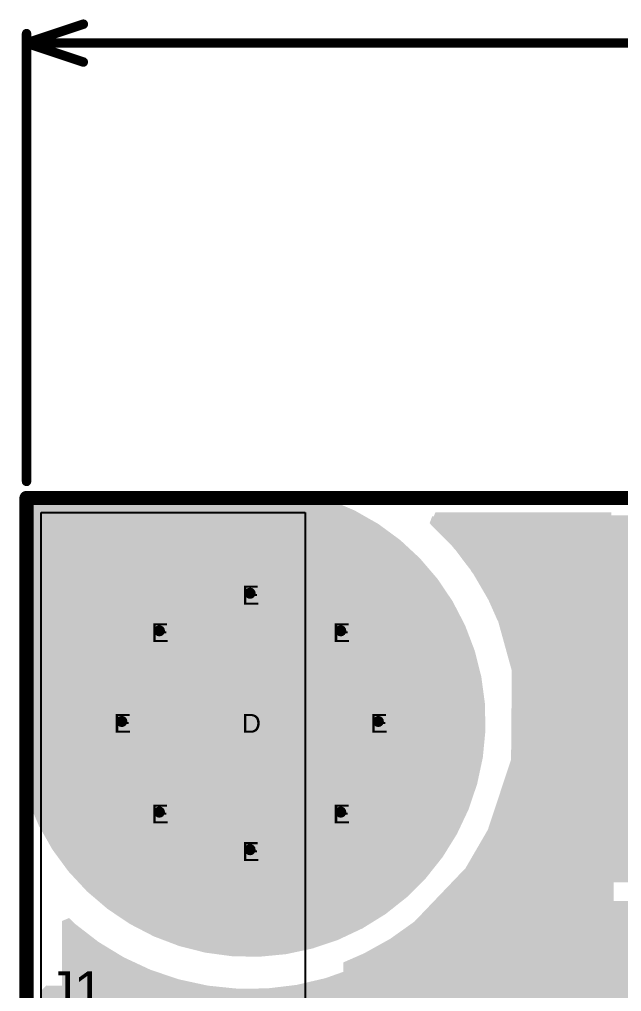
# Model space of a CAD drawing. Header units: inches. Extents: x 68 to 568, y 3 to 460.
# Drawn here: x 68.43 to 84.59, y 315.43 to 341.53 of the extents above; entities that cross this region are included whole.
import ezdxf

# ---------------------------------------------------------------- set-up
doc = ezdxf.new("R2010")
doc.units = ezdxf.units.IN
for name, color, linetype in [('Board Outline', 216, 'Continuous'), ('Bottom Layer', 5, 'Continuous'), ('Bottom Solder', 6, 'Continuous'), ('Dimension', 6, 'Continuous'), ('Drill Drawing', 1, 'Continuous'), ('Layer 1', 16, 'Continuous'), ('Layer 2', 76, 'Continuous'), ('Mechanical 13', 56, 'Continuous'), ('Multi-Layer', 9, 'Continuous'), ('Pad Holes', 156, 'Continuous'), ('Top Layer', 1, 'Continuous'), ('Top Overlay', 2, 'Continuous'), ('Top Solder', 216, 'Continuous'), ('Via Holes', 16, 'Continuous')]:
    doc.layers.add(name, color=color, linetype=linetype)
doc.styles.add('Arial', font='', dxfattribs={"height": 0.2})
doc.styles.get('Arial').set_extended_font_data('Arial')

# ---------------------------------------------------------------- blocks, each defined once
blk = doc.blocks.new('EEU_FR1V681B_590')
at = {"layer": 'Bottom Layer'}
blk.add_hatch(color=5, dxfattribs=at).paths.add_polyline_path([(-3.10000015, 0.6000000699999999), (-1.90000001, 0.6000000699999999), (-1.90000001, -0.6000000699999999), (-3.10000015, -0.6000000699999999)])
h = blk.add_hatch(color=5, dxfattribs=at)
edge = h.paths.add_edge_path()
edge.add_arc((2.50000008, 0), 0.5999987999999999, 0, 360)
at = {"layer": 'Bottom Solder'}
blk.add_hatch(color=6, dxfattribs=at).paths.add_polyline_path([(-3.20160015, 0.7016000699999999), (-1.79840001, 0.7016000699999999), (-1.79840001, -0.7016000699999999), (-3.20160015, -0.7016000699999999)])
h = blk.add_hatch(color=6, dxfattribs=at)
edge = h.paths.add_edge_path()
edge.add_arc((2.50000008, 0), 0.7015988, 0, 360)
at = {"layer": 'Layer 1'}
blk.add_hatch(color=16, dxfattribs=at).paths.add_polyline_path([(-3.10000015, 0.6000000699999999), (-1.90000001, 0.6000000699999999), (-1.90000001, -0.6000000699999999), (-3.10000015, -0.6000000699999999)])
h = blk.add_hatch(color=16, dxfattribs=at)
edge = h.paths.add_edge_path()
edge.add_arc((2.50000008, 0), 0.5999987999999999, 0, 360)
at = {"layer": 'Layer 2'}
blk.add_hatch(color=76, dxfattribs=at).paths.add_polyline_path([(-3.10000015, 0.6000000699999999), (-1.90000001, 0.6000000699999999), (-1.90000001, -0.6000000699999999), (-3.10000015, -0.6000000699999999)])
h = blk.add_hatch(color=76, dxfattribs=at)
edge = h.paths.add_edge_path()
edge.add_arc((2.50000008, 0), 0.5999987999999999, 0, 360)
at = {"layer": 'Multi-Layer'}
blk.add_hatch(color=9, dxfattribs=at).paths.add_polyline_path([(-3.10000015, 0.6000000699999999), (-1.90000001, 0.6000000699999999), (-1.90000001, -0.6000000699999999), (-3.10000015, -0.6000000699999999)])
h = blk.add_hatch(color=9, dxfattribs=at)
edge = h.paths.add_edge_path()
edge.add_arc((2.50000008, 0), 0.5999987999999999, 0, 360)
at = {"layer": 'Pad Holes'}
h = blk.add_hatch(color=7, dxfattribs=at)
edge = h.paths.add_edge_path()
edge.add_arc((-2.50000008, 0), 0.4250004199999999, 0, 360)
h = blk.add_hatch(color=7, dxfattribs=at)
edge = h.paths.add_edge_path()
edge.add_arc((2.50000008, 0), 0.4250004199999999, 0, 360)
at = {"layer": 'Top Layer'}
blk.add_hatch(color=1, dxfattribs=at).paths.add_polyline_path([(-3.10000015, 0.6000000699999999), (-1.90000001, 0.6000000699999999), (-1.90000001, -0.6000000699999999), (-3.10000015, -0.6000000699999999)])
h = blk.add_hatch(color=1, dxfattribs=at)
edge = h.paths.add_edge_path()
edge.add_arc((2.50000008, 0), 0.5999987999999999, 0, 360)
at = {"layer": 'Top Overlay'}
blk.add_hatch(color=2, dxfattribs=at).paths.add_polyline_path([(3.45841066, 3.60832654), (3.45841066, -3.65871252), (4.3051857, -2.54271018), (4.816330219999999, -1.46754596), (5.0334799, -0.25382982), (4.800125019999999, 1.51530812), (4.33877212, 2.54246888), (3.6570793, 3.4096579)])
at = {"layer": 'Top Solder'}
blk.add_hatch(color=216, dxfattribs=at).paths.add_polyline_path([(-3.20160015, 0.7016000699999999), (-1.79840001, 0.7016000699999999), (-1.79840001, -0.7016000699999999), (-3.20160015, -0.7016000699999999)])
h = blk.add_hatch(color=216, dxfattribs=at)
edge = h.paths.add_edge_path()
edge.add_arc((2.50000008, 0), 0.7015988, 0, 360)
at = {"layer": 'Mechanical 13'}
for points in [[(5.00000016, 0, 0.127, 0.127, 1), (-5.00000016, 0, 0.127, 0.127, 1)], [(-5.03175016, 0, 0.0635, 0.0635, 1), (-4.96825016, 0, 0.0635, 0.0635, 1)], [(4.96825016, 0, 0.0635, 0.0635, 1), (5.03175016, 0, 0.0635, 0.0635, 1)]]:
    blk.add_lwpolyline(points, format="xyseb", close=True, dxfattribs=at)
at = {"layer": 'Top Overlay'}
for points in [[(5.00000016, 0, 0.127, 0.127, 1), (-5.00000016, 0, 0.127, 0.127, 1)], [(-2.55642872, 1.89583568, 0.0635, 0.0635, 1), (-2.49292872, 1.89583568, 0.0635, 0.0635, 1)], [(-3.07712872, 1.37513568, 0.0635, 0.0635, 1), (-3.01362872, 1.37513568, 0.0635, 0.0635, 1)], [(-2.03572872, 1.37513568, 0.0635, 0.0635, 1), (-1.97222872, 1.37513568, 0.0635, 0.0635, 1)], [(-2.55642872, 0.85443568, 0.0635, 0.0635, 1), (-2.49292872, 0.85443568, 0.0635, 0.0635, 1)], [(-5.03175016, 0, 0.0635, 0.0635, 1), (-4.96825016, 0, 0.0635, 0.0635, 1)], [(4.96825016, 0, 0.0635, 0.0635, 1), (5.03175016, 0, 0.0635, 0.0635, 1)]]:
    blk.add_lwpolyline(points, format="xyseb", close=True, dxfattribs=at)
for points in [[(-2.52467872, 1.89583568, 0.127, 0.127, 0), (-2.52467872, 0.85443568, 0.127, 0.127, 0)], [(-3.04537872, 1.37513568, 0.127, 0.127, 0), (-2.00397872, 1.37513568, 0.127, 0.127, 0)]]:
    blk.add_lwpolyline(points, format="xyseb", dxfattribs=at)

msp = doc.modelspace()

# ---------------------------------------------------------------- hatches: boundary and pattern name
at = {"layer": 'Bottom Layer'}
h = msp.add_hatch(color=5, dxfattribs=at)
edge = h.paths.add_edge_path()
edge.add_arc((74.61663834043182, 322.6822631125636), 6.259645344089513, -163.46792015576602, 73.46356294921299, ccw=False)
edge.add_line((68.61576319999999, 320.90106762), (68.61663442, 320.90193884))
edge.add_line((68.61663442, 320.90193884), (68.61663442, 328.68226364))
edge.add_line((68.61663442, 328.68226364), (68.61737355999999, 328.68300278))
edge.add_line((68.61737355999999, 328.68300278), (76.39829017999999, 328.68300278))
h = msp.add_hatch(color=5, dxfattribs=at)
edge = h.paths.add_edge_path()
edge.add_arc((74.61663766, 322.68226294), 4.359998899999999, 0, 360)
h = msp.add_hatch(color=5, dxfattribs=at)
edge = h.paths.add_edge_path()
edge.add_arc((74.61663766, 326.12424996), 0.2999994, 0, 360)
h = msp.add_hatch(color=5, dxfattribs=at)
edge = h.paths.add_edge_path()
edge.add_arc((72.18278425999999, 325.11611634), 0.2999994, 0, 360)
h = msp.add_hatch(color=5, dxfattribs=at)
edge = h.paths.add_edge_path()
edge.add_arc((77.05049105999998, 325.11611634), 0.2999994, 0, 360)
h = msp.add_hatch(color=5, dxfattribs=at)
edge = h.paths.add_edge_path()
edge.add_arc((71.17465064, 322.68226294), 0.2999994, 0, 360)
h = msp.add_hatch(color=5, dxfattribs=at)
edge = h.paths.add_edge_path()
edge.add_arc((78.05862468, 322.68226294), 0.2999994, 0, 360)
h = msp.add_hatch(color=5, dxfattribs=at)
edge = h.paths.add_edge_path()
edge.add_arc((72.18278425999999, 320.24840954), 0.2999994, 0, 360)
h = msp.add_hatch(color=5, dxfattribs=at)
edge = h.paths.add_edge_path()
edge.add_arc((77.05049105999998, 320.24840954), 0.2999994, 0, 360)
h = msp.add_hatch(color=5, dxfattribs=at)
edge = h.paths.add_edge_path()
edge.add_arc((74.61663766, 319.24027592), 0.2999994, 0, 360)
msp.add_hatch(color=5, dxfattribs=at).paths.add_polyline_path([(69.5706, 308.5592), (85.0392, 308.5592), (85.0392, 315.5077814799999), (69.5706, 315.5077814799999)])
at = {"layer": 'Bottom Solder'}
msp.add_hatch(color=6, dxfattribs=at).paths.add_polyline_path([(68.61739896, 328.7342498199999), (76.39828763999999, 328.73424728), (76.40064222, 328.73401614), (76.4030095, 328.73402884), (76.40563585999999, 328.73352338), (76.40828508, 328.7332617599999), (76.41053552, 328.7325785), (76.41287231999999, 328.73212892), (76.75790083999999, 328.62968818), (76.76061863999999, 328.62858074), (76.7634355, 328.62769428), (77.42545347999999, 328.3450735599999), (77.42803412, 328.34365624), (77.43072144, 328.34245736), (78.05598561999999, 327.98582358), (78.05840116, 327.98411162), (78.06092084, 327.9826181), (78.64119146, 327.55666772), (78.64338093999999, 327.5547017599999), (78.64572536, 327.55292122), (79.17334939999999, 327.06327272), (79.17529757999999, 327.06107054), (79.17742609999999, 327.05902838), (79.64545157999999, 326.51213082), (79.64713305999999, 326.50972544), (79.6490152, 326.5074496), (80.05126992, 325.91051658), (80.0526593, 325.90794356), (80.05427474, 325.9054569), (80.38546534, 325.26634972), (80.386555, 325.26361668), (80.38786818, 325.26098016), (80.64362586, 324.588124), (80.64439548, 324.58528428), (80.64539624, 324.58251568), (80.82234788, 323.88478022), (80.82278984, 323.88186176), (80.82346294, 323.87900426), (80.91927682, 323.1655868399999), (80.91938096, 323.16264298), (80.91972386, 323.15972198), (80.9331376, 322.44002314), (80.93290646, 322.4371097599999), (80.93291153999999, 322.43414304), (80.86374987999999, 321.71765476), (80.86317838, 321.7147566199999), (80.86284818, 321.71183816), (80.71202043999999, 321.0079939999999), (80.71112636, 321.00519746), (80.71046088, 321.00232218), (80.47995842, 320.32040584), (80.47874175999999, 320.31771344), (80.47775623999999, 320.3149499199999), (80.17061181999999, 319.66394538), (80.16910052, 319.66142062), (80.16780003999999, 319.65877648), (79.7880675, 319.04726386), (79.78627172, 319.04491944), (79.78468167999999, 319.0424531), (79.33735974, 318.4784969), (79.33531504, 318.47638362), (79.33344559999999, 318.47410524), (78.82443722, 317.96513242), (78.82216392, 317.96326806), (78.82004556, 317.96121828), (78.2560538, 317.51394206), (78.25357729999999, 317.51234694), (78.2512405, 317.51055624), (77.63969994, 317.13086688), (77.63707357999999, 317.12957402), (77.63453358, 317.1280551), (76.98350617999999, 316.82096148), (76.98071472, 316.8199658), (76.97804771999999, 316.81876184), (76.29611106, 316.58831018), (76.29323577999999, 316.5876447), (76.29043924, 316.58675062), (75.58658492, 316.43597368), (75.58365122, 316.43564094), (75.58077086, 316.4350745199999), (74.86427496, 316.36596874), (74.86132094, 316.36597636), (74.8583974, 316.36574268), (74.13869856, 316.37920976), (74.13577756, 316.37955266), (74.13283369999999, 316.3796568), (73.4194239, 316.47552656), (73.4165537, 316.47620474), (73.41364793999999, 316.47664416), (72.71592518, 316.65364914), (72.71316674, 316.65464482), (72.71031685999999, 316.65541952), (72.03748101999999, 316.91122546), (72.03485212, 316.91253356), (72.03211146, 316.9136283), (71.39303222, 317.24486716), (71.3905735, 317.24646482), (71.38797253999999, 317.24786944), (70.79106746, 317.65017496), (70.7887967, 317.65205456), (70.78638624, 317.65373858), (70.2395217, 318.1218047), (70.23747446, 318.1239383), (70.2352799, 318.1258814), (69.74566949999999, 318.65354354), (69.74388896, 318.65588796), (69.741923, 318.65807744), (69.3160158, 319.23838108), (69.31451212, 319.24091854), (69.3128154, 319.24331376), (68.95622734, 319.86860588), (68.95502084, 319.8713059), (68.95361368, 319.87387384), (68.67104122, 320.53591468), (68.67015476, 320.53873154), (68.66904731999999, 320.54144934), (68.56663452, 320.88648294), (68.56618748, 320.88880958), (68.56550168, 320.89106764), (68.56540516, 320.8920557), (68.56523752, 320.89372956), (68.5647346, 320.8963483), (68.56474730000001, 320.89869272), (68.56451362, 320.90106762), (68.56477778, 320.90373716), (68.56479302, 320.906394), (68.56527054, 320.90871556), (68.56538737999999, 320.90990936), (68.56538737999999, 328.68223824), (68.56538484, 328.68226364), (68.56637289999999, 328.69226108), (68.56928882, 328.70187498), (68.57402337999999, 328.7107345), (68.58039624, 328.71850182), (68.58112522, 328.71922826), (68.58113537999999, 328.71924096), (68.58890269999999, 328.72561382), (68.59776221999999, 328.73034838), (68.60737612, 328.73326684), (68.61737355999999, 328.73425236)])
h = msp.add_hatch(color=6, dxfattribs=at)
edge = h.paths.add_edge_path()
edge.add_arc((74.61663766, 322.68226294), 4.461598899999999, 0, 360)
h = msp.add_hatch(color=6, dxfattribs=at)
edge = h.paths.add_edge_path()
edge.add_arc((74.61663766, 326.12424996), 0.4015993999999999, 0, 360)
h = msp.add_hatch(color=6, dxfattribs=at)
edge = h.paths.add_edge_path()
edge.add_arc((72.18278425999999, 325.11611634), 0.4015993999999999, 0, 360)
h = msp.add_hatch(color=6, dxfattribs=at)
edge = h.paths.add_edge_path()
edge.add_arc((77.05049105999998, 325.11611634), 0.4015993999999999, 0, 360)
h = msp.add_hatch(color=6, dxfattribs=at)
edge = h.paths.add_edge_path()
edge.add_arc((71.17465064, 322.68226294), 0.4015993999999999, 0, 360)
h = msp.add_hatch(color=6, dxfattribs=at)
edge = h.paths.add_edge_path()
edge.add_arc((78.05862468, 322.68226294), 0.4015993999999999, 0, 360)
h = msp.add_hatch(color=6, dxfattribs=at)
edge = h.paths.add_edge_path()
edge.add_arc((72.18278425999999, 320.24840954), 0.4015993999999999, 0, 360)
h = msp.add_hatch(color=6, dxfattribs=at)
edge = h.paths.add_edge_path()
edge.add_arc((77.05049105999998, 320.24840954), 0.4015993999999999, 0, 360)
h = msp.add_hatch(color=6, dxfattribs=at)
edge = h.paths.add_edge_path()
edge.add_arc((74.61663766, 319.24027592), 0.4015993999999999, 0, 360)
at = {"layer": 'Layer 1'}
msp.add_hatch(color=16, dxfattribs=at).paths.add_polyline_path([(84.31116234, 252.37373706), (77.12296233999999, 252.37373706), (77.12296233999999, 316.21468888), (77.68402294, 316.4609240999999), (78.37929713999999, 316.8479947), (79.02740354, 317.3097159), (80.399636, 318.74482606), (80.99923856, 319.77716588), (81.62175445999999, 321.66264598), (81.64092129999999, 324.04370548), (81.21715277999999, 325.57776388), (80.46593508, 326.98082432), (79.9784786, 327.6113539199999), (79.50593192, 328.09054778), (79.5908492, 328.29354712), (84.31116234, 328.29354712)])
h = msp.add_hatch(color=16, dxfattribs=at)
edge = h.paths.add_edge_path()
edge.add_arc((74.61663766, 322.68226294), 4.359998899999999, 0, 360)
h = msp.add_hatch(color=16, dxfattribs=at)
edge = h.paths.add_edge_path()
edge.add_arc((74.61663766, 326.12424996), 0.2999994, 0, 360)
h = msp.add_hatch(color=16, dxfattribs=at)
edge = h.paths.add_edge_path()
edge.add_arc((72.18278425999999, 325.11611634), 0.2999994, 0, 360)
h = msp.add_hatch(color=16, dxfattribs=at)
edge = h.paths.add_edge_path()
edge.add_arc((77.05049105999998, 325.11611634), 0.2999994, 0, 360)
h = msp.add_hatch(color=16, dxfattribs=at)
edge = h.paths.add_edge_path()
edge.add_arc((71.17465064, 322.68226294), 0.2999994, 0, 360)
h = msp.add_hatch(color=16, dxfattribs=at)
edge = h.paths.add_edge_path()
edge.add_arc((78.05862468, 322.68226294), 0.2999994, 0, 360)
h = msp.add_hatch(color=16, dxfattribs=at)
edge = h.paths.add_edge_path()
edge.add_arc((72.18278425999999, 320.24840954), 0.2999994, 0, 360)
h = msp.add_hatch(color=16, dxfattribs=at)
edge = h.paths.add_edge_path()
edge.add_arc((77.05049105999998, 320.24840954), 0.2999994, 0, 360)
h = msp.add_hatch(color=16, dxfattribs=at)
edge = h.paths.add_edge_path()
edge.add_arc((74.61663766, 319.24027592), 0.2999994, 0, 360)
at = {"layer": 'Layer 2'}
h = msp.add_hatch(color=76, dxfattribs=at)
h.paths.add_polyline_path([(84.3788, 252.1458), (69.00656506, 252.1458), (69.00656506, 315.4515027), (69.15116726, 315.59397384), (74.17930808, 315.51932832), (74.29459614, 315.50778402), (75.08334742, 315.5157393), (75.86646751999999, 315.61014856), (76.26405371999999, 315.70318368), (76.65186854, 315.75031592), (77.18681285999999, 315.98509066), (77.37820948, 316.05274102), (78.08859668, 316.3955826), (78.75709928, 316.8142635), (79.37565531999999, 317.30373166), (79.93679974, 317.85808412), (80.43376598, 318.47063052), (80.45582334, 318.50491544), (80.46727365999999, 318.516889), (80.50204371999999, 318.57675172), (80.86055964, 319.13398454), (81.2120296, 319.84014264), (81.48393659999999, 320.58058566), (81.67299895999999, 321.34638296), (81.68160448, 321.41112248), (81.68939212, 321.43470892), (81.68969184, 321.47195802), (81.77694084, 322.12829402), (81.79450494, 322.9168878199999), (81.72548044, 323.70265206), (81.70833798, 323.78831356), (81.70855896, 323.81576842), (81.68781986, 323.89084828), (81.57069792, 324.47610746), (81.33202682, 325.22792206), (81.29604518000001, 325.30908776), (81.28479044, 325.34982682), (81.24521723999999, 325.42373828), (81.01234496, 325.94902806), (80.6155106, 326.6307259599999), (80.55571645999999, 326.71153098), (80.53357274, 326.75288726), (80.33594804, 327.00851794), (80.14630656, 327.26479124), (80.09491728, 327.32029278), (80.04611625999999, 327.38341686), (79.88813841999999, 327.5436172), (79.87835434, 327.5541836), (79.87771934, 327.5541836), (79.43573393999999, 328.00238438), (79.50444601999999, 328.1933999999999), (84.3788, 328.1933999999999)])
h.paths.add_polyline_path([(75.1647976, 312.96412388), (72.2568024, 312.96412388), (72.2568024, 310.05612868), (75.1647976, 310.05612868)], flags=0)
h.paths.add_polyline_path([(73.90222202, 302.80412388), (73.51937798, 302.80412388), (73.14957684, 302.70503848), (72.81802302, 302.51361392), (72.54731235999999, 302.24290326), (72.3558878, 301.91134944), (72.2568024, 301.5415483), (72.2568024, 301.15870426), (72.3558878, 300.78890312), (72.54731235999999, 300.4573493), (72.81802302, 300.18663864), (73.14957684, 299.99521408), (73.51937798, 299.89612868), (73.90222202, 299.89612868), (74.27202316, 299.99521408), (74.60357697999999, 300.18663864), (74.87428763999999, 300.4573493), (75.0657122, 300.78890312), (75.1647976, 301.15870426), (75.1647976, 301.5415483), (75.0657122, 301.91134944), (74.87428763999999, 302.24290326), (74.60357697999999, 302.51361392), (74.27202316, 302.70503848)], flags=0)
h = msp.add_hatch(color=76, dxfattribs=at)
edge = h.paths.add_edge_path()
edge.add_arc((74.61663766, 322.68226294), 4.359998899999999, 0, 360)
h = msp.add_hatch(color=76, dxfattribs=at)
edge = h.paths.add_edge_path()
edge.add_arc((74.61663766, 326.12424996), 0.2999994, 0, 360)
h = msp.add_hatch(color=76, dxfattribs=at)
edge = h.paths.add_edge_path()
edge.add_arc((72.18278425999999, 325.11611634), 0.2999994, 0, 360)
h = msp.add_hatch(color=76, dxfattribs=at)
edge = h.paths.add_edge_path()
edge.add_arc((77.05049105999998, 325.11611634), 0.2999994, 0, 360)
h = msp.add_hatch(color=76, dxfattribs=at)
edge = h.paths.add_edge_path()
edge.add_arc((71.17465064, 322.68226294), 0.2999994, 0, 360)
h = msp.add_hatch(color=76, dxfattribs=at)
edge = h.paths.add_edge_path()
edge.add_arc((78.05862468, 322.68226294), 0.2999994, 0, 360)
h = msp.add_hatch(color=76, dxfattribs=at)
edge = h.paths.add_edge_path()
edge.add_arc((72.18278425999999, 320.24840954), 0.2999994, 0, 360)
h = msp.add_hatch(color=76, dxfattribs=at)
edge = h.paths.add_edge_path()
edge.add_arc((77.05049105999998, 320.24840954), 0.2999994, 0, 360)
h = msp.add_hatch(color=76, dxfattribs=at)
edge = h.paths.add_edge_path()
edge.add_arc((74.61663766, 319.24027592), 0.2999994, 0, 360)
at = {"layer": 'Multi-Layer'}
h = msp.add_hatch(color=9, dxfattribs=at)
edge = h.paths.add_edge_path()
edge.add_arc((74.61663766, 322.68226294), 4.359998899999999, 0, 360)
at = {"layer": 'Pad Holes'}
h = msp.add_hatch(color=7, dxfattribs=at)
edge = h.paths.add_edge_path()
edge.add_arc((74.61663766, 322.68226294), 2.50000008, 0, 360)
at = {"layer": 'Top Layer'}
h = msp.add_hatch(color=1, dxfattribs=at)
edge = h.paths.add_edge_path()
edge.add_arc((74.61665104043182, 322.6822504125636), 6.259645344089513, -163.46792015576602, 73.46356294921299, ccw=False)
edge.add_line((68.61577589999999, 320.90105492), (68.61664712, 320.9019261399999))
edge.add_line((68.61664712, 320.9019261399999), (68.61664712, 328.68225094))
edge.add_line((68.61664712, 328.68225094), (68.61738626, 328.68299008))
edge.add_line((68.61738626, 328.68299008), (76.39830287999999, 328.68299008))
h = msp.add_hatch(color=1, dxfattribs=at)
h.paths.add_polyline_path([(94.1578, 323.342), (94.22660098, 323.342), (94.22660098, 323.23700148), (94.45558197999999, 323.23700148), (94.48059844, 323.23202562), (95.58060131999999, 323.23202562), (95.60561777999999, 323.23700148), (95.83459878, 323.23700148), (95.83459878, 323.342), (96.19439994, 323.342), (96.19439994, 324.0024), (100.86799994, 324.0024), (100.86799994, 318.3636), (98.32799993999998, 318.3636), (98.32799993999998, 322.07900024), (96.19439994, 322.07900024), (96.19439994, 322.39388912), (95.83459878, 322.39388912), (95.83459878, 322.444999), (95.60561777999999, 322.444999), (95.58060131999999, 322.4499748599999), (94.48059844, 322.4499748599999), (94.45558197999999, 322.444999), (94.22660098, 322.444999), (94.22660098, 322.39388912), (94.1578, 322.39388912), (94.1578, 318.3636), (83.31199999999998, 318.3636), (83.31199999999998, 328.21170324), (94.1578, 328.21170324)])
h.paths.add_polyline_path([(93.2345989, 326.17629964), (89.85709994, 326.17629964), (89.85709994, 323.73000024), (91.6006677, 323.73000024), (91.62660109999999, 323.70406684), (91.62660109999999, 323.23700148), (93.2345989, 323.23700148)], flags=0)
h.paths.add_polyline_path([(93.2345989, 322.444999), (91.62660109999999, 322.444999), (91.62660109999999, 321.9870039799999), (91.59159736, 321.95200024), (89.85709994, 321.95200024), (89.85709994, 320.68200024), (93.2345989, 320.68200024), (93.2345989, 321.3370002)], flags=0)
h = msp.add_hatch(color=1, dxfattribs=at)
edge = h.paths.add_edge_path()
edge.add_arc((74.61663766, 322.68226294), 4.359998899999999, 0, 360)
h = msp.add_hatch(color=1, dxfattribs=at)
edge = h.paths.add_edge_path()
edge.add_arc((74.61663766, 326.12424996), 0.2999994, 0, 360)
h = msp.add_hatch(color=1, dxfattribs=at)
edge = h.paths.add_edge_path()
edge.add_arc((72.18278425999999, 325.11611634), 0.2999994, 0, 360)
h = msp.add_hatch(color=1, dxfattribs=at)
edge = h.paths.add_edge_path()
edge.add_arc((77.05049105999998, 325.11611634), 0.2999994, 0, 360)
h = msp.add_hatch(color=1, dxfattribs=at)
edge = h.paths.add_edge_path()
edge.add_arc((71.17465064, 322.68226294), 0.2999994, 0, 360)
h = msp.add_hatch(color=1, dxfattribs=at)
edge = h.paths.add_edge_path()
edge.add_arc((78.05862468, 322.68226294), 0.2999994, 0, 360)
h = msp.add_hatch(color=1, dxfattribs=at)
edge = h.paths.add_edge_path()
edge.add_arc((72.18278425999999, 320.24840954), 0.2999994, 0, 360)
h = msp.add_hatch(color=1, dxfattribs=at)
edge = h.paths.add_edge_path()
edge.add_arc((77.05049105999998, 320.24840954), 0.2999994, 0, 360)
h = msp.add_hatch(color=1, dxfattribs=at)
edge = h.paths.add_edge_path()
edge.add_arc((74.61663766, 319.24027592), 0.2999994, 0, 360)
h = msp.add_hatch(color=1, dxfattribs=at)
h.paths.add_polyline_path([(108.712, 316.1284), (121.666, 316.1284), (121.666, 298.57995656), (121.666, 296.037), (108.9152, 296.037), (108.9152, 294.2082), (101.1936, 294.2082), (101.1936, 299.9485999999999), (83.31199999999998, 299.9485999999999), (83.31199999999998, 308.20812628), (69.5706, 308.20812628), (69.5706, 317.3262894), (69.7576837, 317.40560344), (69.91716014, 317.25132384), (70.54784468, 316.7640604), (71.22863579999999, 316.34967464), (71.95114642, 316.0132745), (72.70648399999999, 315.75900018), (73.48534452, 315.58998096), (74.27813439999998, 315.50830218), (75.07509495999999, 315.51496714), (75.8664091, 315.60989456), (76.64233338, 315.79191604), (77.39330978, 316.05878876), (78.11009523999999, 316.4072285), (78.78385818, 316.83294012), (79.40630549999999, 317.33068614), (79.93804688, 317.8626002399999), (108.712, 317.8626002399999)])
h.paths.add_polyline_path([(100.41700008, 314.65165416), (97.12808108, 314.65165416), (97.02897535999999, 314.63194122), (96.94495724, 314.57580214), (96.88881816, 314.49178402), (96.86910522, 314.3926783), (96.86910522, 313.19267562), (96.88881816, 313.0935699), (96.94495724, 313.00955178), (97.02897535999999, 312.9534127), (97.12808108, 312.93369976), (100.41700008, 312.93369976), (100.5161058, 312.9534127), (100.60012392, 313.00955178), (100.656263, 313.0935699), (100.67597594, 313.19267562), (100.67597594, 314.3926783), (100.656263, 314.49178402), (100.60012392, 314.57580214), (100.5161058, 314.63194122)], flags=0)
h.paths.add_polyline_path([(90.1446, 314.65165416), (86.855681, 314.65165416), (86.75657527999999, 314.63194122), (86.67255716, 314.57580214), (86.61641808, 314.49178402), (86.59670514, 314.3926783), (86.59670514, 313.19267562), (86.61641808, 313.0935699), (86.67255716, 313.00955178), (86.75657527999999, 312.9534127), (86.855681, 312.93369976), (90.1446, 312.93369976), (90.24370572, 312.9534127), (90.32772383999999, 313.00955178), (90.38386291999998, 313.0935699), (90.40357586, 313.19267562), (90.40357586, 314.3926783), (90.38386291999998, 314.49178402), (90.32772383999999, 314.57580214), (90.24370572, 314.63194122)], flags=0)
at = {"layer": 'Top Solder'}
msp.add_hatch(color=216, dxfattribs=at).paths.add_polyline_path([(68.61741166, 328.73423712), (76.39830033999999, 328.73423458), (76.40065492, 328.73400344), (76.4030222, 328.73401614), (76.40564855999999, 328.73351068), (76.40829778, 328.73324906), (76.41054822, 328.7325658), (76.41288501999999, 328.73211622), (76.75791354, 328.6296754799999), (76.76063133999999, 328.6285680399999), (76.7634482, 328.62768158), (77.42546618, 328.34506086), (77.42804681999999, 328.34364354), (77.43073414, 328.34244466), (78.05599832, 327.98581088), (78.05841385999999, 327.98409892), (78.06093354, 327.9826054), (78.64120416, 327.55665502), (78.64339363999999, 327.55468906), (78.64573805999999, 327.55290852), (79.1733621, 327.06326002), (79.17531027999999, 327.06105784), (79.17743879999999, 327.05901568), (79.64546428, 326.51211812), (79.64714575999999, 326.50971274), (79.6490279, 326.5074369), (80.05128262, 325.91050388), (80.05267199999999, 325.90793086), (80.05428744, 325.9054442), (80.38547804, 325.26633702), (80.3865677, 325.26360398), (80.38788088, 325.26096746), (80.64363856, 324.5881113), (80.64440818, 324.58527158), (80.64540894, 324.58250298), (80.82236058, 323.88476752), (80.82280254, 323.88184906), (80.82347564, 323.87899156), (80.91928951999999, 323.16557414), (80.91939366, 323.16263028), (80.91973656, 323.15970928), (80.9331503, 322.44001044), (80.93291916, 322.43709706), (80.93292423999999, 322.43413034), (80.86376257999999, 321.71764206), (80.86319107999999, 321.71474392), (80.86286088, 321.71182546), (80.71203313999999, 321.0079813), (80.71113906, 321.00518476), (80.71047358, 321.00230948), (80.47997112, 320.32039314), (80.47875445999999, 320.31770074), (80.47776893999999, 320.31493722), (80.17062451999999, 319.66393268), (80.16911322, 319.66140792), (80.16781274, 319.65876378), (79.7880802, 319.04725116), (79.78628442, 319.04490674), (79.78469437999999, 319.0424404), (79.33737244, 318.4784842), (79.33532774, 318.47637092), (79.3334583, 318.47409254), (78.82444992, 317.96511972), (78.82217662, 317.9632553599999), (78.82005826, 317.96120558), (78.2560665, 317.51392936), (78.25358999999999, 317.51233424), (78.2512532, 317.51054354), (77.63971264, 317.13085418), (77.63708628, 317.12956132), (77.63454628, 317.1280424), (76.98351888, 316.82094878), (76.98072742, 316.8199531), (76.97806042, 316.81874914), (76.29612375999999, 316.58829748), (76.29324847999999, 316.587632), (76.29045194, 316.58673792), (75.58659761999999, 316.43596098), (75.58366391999999, 316.43562824), (75.58078356, 316.43506182), (74.86428765999999, 316.36595604), (74.86133364, 316.36596366), (74.8584101, 316.36572998), (74.13871126, 316.37919706), (74.13579026, 316.37953996), (74.1328464, 316.3796441), (73.4194366, 316.47551386), (73.4165664, 316.47619204), (73.41366063999999, 316.47663146), (72.71593788, 316.65363644), (72.71317943999999, 316.65463212), (72.71032955999999, 316.65540682), (72.03749372, 316.91121276), (72.03486482, 316.91252086), (72.03212416, 316.9136156), (71.39304492, 317.24485446), (71.39058619999999, 317.24645212), (71.38798523999999, 317.24785674), (70.79108015999999, 317.6501622599999), (70.78880939999999, 317.65204186), (70.78639894, 317.65372588), (70.2395344, 318.121792), (70.23748716, 318.1239256), (70.23529260000001, 318.1258687), (69.7456822, 318.65353084), (69.74390165999999, 318.65587526), (69.7419357, 318.65806474), (69.3160285, 319.23836838), (69.31452482, 319.24090584), (69.3128281, 319.24330106), (68.95624004, 319.8685931799999), (68.95503354, 319.8712932), (68.95362637999999, 319.87386114), (68.67105391999999, 320.53590198), (68.67016746, 320.5387188399999), (68.66906001999999, 320.54143664), (68.56664722, 320.8864702399999), (68.56620018, 320.88879688), (68.56551438, 320.89105494), (68.56541786, 320.892043), (68.56525022, 320.89371686), (68.56474730000001, 320.8963356), (68.56475999999999, 320.89868002), (68.56452632, 320.90105492), (68.56479048, 320.90372446), (68.56480572, 320.9063813), (68.56528323999999, 320.9087028599999), (68.56540007999999, 320.90989666), (68.56540007999999, 328.68222554), (68.56539753999999, 328.68225094), (68.56638559999999, 328.69224838), (68.56930152, 328.70186228), (68.57403608, 328.7107218), (68.58040894, 328.71848912), (68.58113792, 328.71921556), (68.58114807999999, 328.71922826), (68.58891539999999, 328.72560112), (68.59777492, 328.73033568), (68.60738882, 328.73325414), (68.61738626, 328.73423966)])
h = msp.add_hatch(color=216, dxfattribs=at)
edge = h.paths.add_edge_path()
edge.add_arc((74.61663766, 322.68226294), 4.461598899999999, 0, 360)
h = msp.add_hatch(color=216, dxfattribs=at)
edge = h.paths.add_edge_path()
edge.add_arc((74.61663766, 326.12424996), 0.4015993999999999, 0, 360)
h = msp.add_hatch(color=216, dxfattribs=at)
edge = h.paths.add_edge_path()
edge.add_arc((72.18278425999999, 325.11611634), 0.4015993999999999, 0, 360)
h = msp.add_hatch(color=216, dxfattribs=at)
edge = h.paths.add_edge_path()
edge.add_arc((77.05049105999998, 325.11611634), 0.4015993999999999, 0, 360)
h = msp.add_hatch(color=216, dxfattribs=at)
edge = h.paths.add_edge_path()
edge.add_arc((71.17465064, 322.68226294), 0.4015993999999999, 0, 360)
h = msp.add_hatch(color=216, dxfattribs=at)
edge = h.paths.add_edge_path()
edge.add_arc((78.05862468, 322.68226294), 0.4015993999999999, 0, 360)
h = msp.add_hatch(color=216, dxfattribs=at)
edge = h.paths.add_edge_path()
edge.add_arc((72.18278425999999, 320.24840954), 0.4015993999999999, 0, 360)
h = msp.add_hatch(color=216, dxfattribs=at)
edge = h.paths.add_edge_path()
edge.add_arc((77.05049105999998, 320.24840954), 0.4015993999999999, 0, 360)
h = msp.add_hatch(color=216, dxfattribs=at)
edge = h.paths.add_edge_path()
edge.add_arc((74.61663766, 319.24027592), 0.4015993999999999, 0, 360)
at = {"layer": 'Via Holes'}
h = msp.add_hatch(color=7, dxfattribs=at)
edge = h.paths.add_edge_path()
edge.add_arc((74.61663766, 326.12424996), 0.1499997, 0, 360)
h = msp.add_hatch(color=7, dxfattribs=at)
edge = h.paths.add_edge_path()
edge.add_arc((72.18278425999999, 325.11611634), 0.1499997, 0, 360)
h = msp.add_hatch(color=7, dxfattribs=at)
edge = h.paths.add_edge_path()
edge.add_arc((77.05049105999998, 325.11611634), 0.1499997, 0, 360)
h = msp.add_hatch(color=7, dxfattribs=at)
edge = h.paths.add_edge_path()
edge.add_arc((71.17465064, 322.68226294), 0.1499997, 0, 360)
h = msp.add_hatch(color=7, dxfattribs=at)
edge = h.paths.add_edge_path()
edge.add_arc((78.05862468, 322.68226294), 0.1499997, 0, 360)
h = msp.add_hatch(color=7, dxfattribs=at)
edge = h.paths.add_edge_path()
edge.add_arc((72.18278425999999, 320.24840954), 0.1499997, 0, 360)
h = msp.add_hatch(color=7, dxfattribs=at)
edge = h.paths.add_edge_path()
edge.add_arc((77.05049105999998, 320.24840954), 0.1499997, 0, 360)
h = msp.add_hatch(color=7, dxfattribs=at)
edge = h.paths.add_edge_path()
edge.add_arc((74.61663766, 319.24027592), 0.1499997, 0, 360)

# ---------------------------------------------------------------- linework, layer by layer
at = {"layer": 'Board Outline'}
for points in [[(68.6181127, 328.6819994799999, 0.3809999999999999, 0.3809999999999999, 0), (423.6181138999999, 328.6819994799999, 0.3809999999999999, 0.3809999999999999, 0)], [(68.6181127, 3.68199924, 0.3809999999999999, 0.3809999999999999, 0), (68.6181127, 328.6819994799999, 0.3809999999999999, 0.3809999999999999, 0)]]:
    msp.add_lwpolyline(points, format="xyseb", dxfattribs=at)
msp.add_lwpolyline([(68.5228627, 328.6819994799999, 0.1905, 0.1905, 1), (68.71336269999999, 328.6819994799999, 0.1905, 0.1905, 1)], format="xyseb", close=True, dxfattribs=at)
msp.add_lwpolyline([(68.5228627, 328.6819994799999, 0.1905, 0.1905, 1), (68.71336269999999, 328.6819994799999, 0.1905, 0.1905, 1)], format="xyseb", close=True, dxfattribs=at)
at = {"layer": 'Dimension'}
for points in [[(68.6181127, 340.8934, 0.254, 0.254, 0), (70.1421127, 341.4014, 0.254, 0.254, 0)], [(68.6181127, 329.1264994799999, 0.254, 0.254, 0), (68.6181127, 341.1473999999999, 0.254, 0.254, 0)], [(68.6181127, 340.8934, 0.254, 0.254, 0), (70.1421127, 340.3854, 0.254, 0.254, 0)], [(68.6181127, 340.8934, 0.254, 0.254, 0), (230.34055532, 340.8934, 0.254, 0.254, 0)]]:
    msp.add_lwpolyline(points, format="xyseb", dxfattribs=at)
for points in [[(70.0786127, 341.4014, 0.127, 0.127, 1), (70.20561269999999, 341.4014, 0.127, 0.127, 1)], [(68.55461269999999, 341.1473999999999, 0.127, 0.127, 1), (68.68161269999999, 341.1473999999999, 0.127, 0.127, 1)], [(68.55461269999999, 340.8934, 0.127, 0.127, 1), (68.68161269999999, 340.8934, 0.127, 0.127, 1)], [(68.55461269999999, 340.8934, 0.127, 0.127, 1), (68.68161269999999, 340.8934, 0.127, 0.127, 1)], [(68.55461269999999, 340.8934, 0.127, 0.127, 1), (68.68161269999999, 340.8934, 0.127, 0.127, 1)], [(70.0786127, 340.3854, 0.127, 0.127, 1), (70.20561269999999, 340.3854, 0.127, 0.127, 1)], [(68.55461269999999, 329.1264994799999, 0.127, 0.127, 1), (68.68161269999999, 329.1264994799999, 0.127, 0.127, 1)]]:
    msp.add_lwpolyline(points, format="xyseb", close=True, dxfattribs=at)
at = {"layer": 'Layer 1'}
for p, q in [((69.00656506, 4.0704516), (69.00656506, 328.29354712)), ((69.00656506, 328.29354712), (76.0984, 328.29354712)), ((76.0984, 328.29354712), (76.0984, 316.58636708)), ((76.0984, 316.58636708), (76.0984, 313.0549999999999))]:
    msp.add_line(p, q, dxfattribs=at)

# ---------------------------------------------------------------- block references
at = {"rotation": 90}
msp.add_blockref('EEU_FR1V681B_590', (88.48375496, 311.29267688), dxfattribs=at)

# ---------------------------------------------------------------- texts
at = {"layer": 'Drill Drawing', "style": 'Arial'}
for s, p in [('E', (74.39655935999998, 325.81953378)), ('E', (71.96270596, 324.81140016)), ('E', (76.83041276, 324.81140016)), ('E', (70.95457234, 322.37754676)), ('D', (74.39655935999998, 322.37754676)), ('E', (77.83854638, 322.37754676)), ('E', (71.96270596, 319.94369336)), ('E', (76.83041276, 319.94369336)), ('E', (74.39655935999998, 318.93555974))]:
    msp.add_text(s, height=0.508, dxfattribs=at).set_placement(p)
at = {"layer": 'Top Overlay', "style": 'Arial'}
msp.add_text('J1', height=1.016, dxfattribs=at).set_placement((69.1836945, 314.9601651))

doc.saveas('drawing.dxf')
